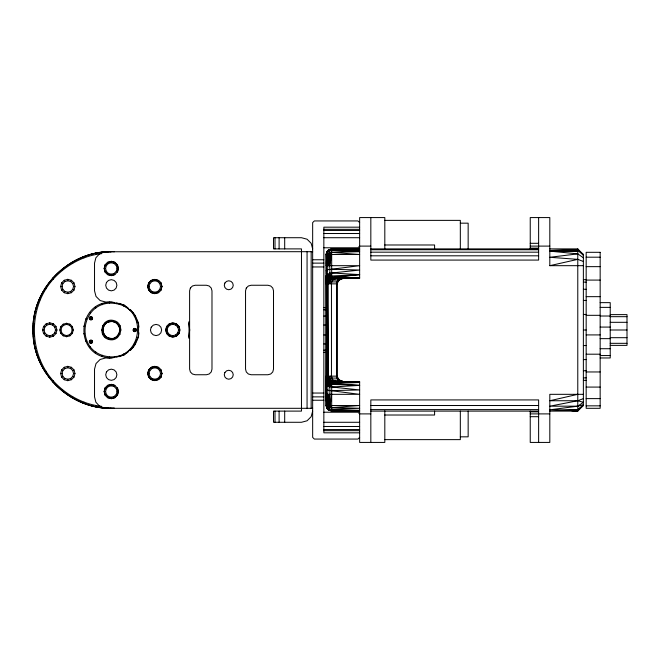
<?xml version="1.0" encoding="UTF-8"?>
<svg xmlns="http://www.w3.org/2000/svg" width="660" height="660" viewBox="0 0 660 660"><rect width="100%" height="100%" fill="white"/><g stroke="black" fill="none" stroke-linecap="round" stroke-linejoin="round"><path stroke-width="0.99" d="M384.813 249.224L384.813 217.577L359.642 217.577L359.642 278.264L332.887 278.182L331.955 277.357L331.675 275.599L331.675 248.894L329.695 249.596L329.695 252.656L328.474 254.488L327.707 251.708L327.088 251.443L328.878 249.645L331.675 249.315L359.642 249.645L331.675 249.727L359.642 250.858L331.675 250.536L329.522 250.841L326.494 253.003L326.081 405.512L326.832 408.292L328.012 409.604L331.675 411.106L359.642 411.106L328.878 410.355L326.832 408.292L326.081 405.512L326.081 254.488L326.832 251.708L328.012 250.396L331.675 248.894L359.642 248.894L330.099 249.323L326.832 251.708L326.081 254.488L326.353 263.645M331.675 250.536L359.642 251.691L331.675 252.376L329.695 252.656L327.088 254.488C328.746 263.851 327.253 273.232 326.304 282.216L326.42 384.854L329.728 386.801L359.642 389.945L329.728 390.654L326.42 389.705L326.081 387.139M327.088 254.488L326.939 265.675L326.832 254.488L328.012 250.396L329.695 249.596M330.099 410.677L329.522 409.159L330.099 405.512L329.786 384.013L326.741 377L327.294 283.569L328.259 376.81L329.117 379.261L330.99 381.059L333.514 381.736L359.642 381.736L359.642 442.423L384.813 442.423L384.813 410.776M326.081 270.831L327.723 269.709L331.675 269.247L359.642 270.055L329.744 273.199L326.428 275.121L326.345 279.007L326.081 276.243M329.744 265.675L330.099 254.488L328.952 265.675L328.878 254.488L329.695 252.656L331.675 254.488L329.744 265.675L330.008 277.885L331.733 278.751L333.085 278.207L359.642 277.513L332.021 277.414L359.642 274.618L331.675 272.992M333.514 381.736L332.26 382.189L331.007 384.367L331.675 387.007L359.642 385.382L331.007 384.367L328.556 383.65L326.758 382.09L327.608 379.673L329.868 379.987L328.556 380.762L327.822 383.014L327.055 381.653L326.824 377.899L326.304 282.216L327.393 279.972L339.628 278.264L337.879 279.898L337.268 283.858L337.268 376.142C337.524 380.193 342.21 381.719 345.659 381.736M114.46 251.757C71.544 248.935 31.894 286.993 33 330C31.994 371.844 69.457 409.307 111.309 408.309L312.659 408.309M326.081 383.221L326.403 380.993L326.42 384.854L327.104 382.396C329.307 391.363 325.611 400.744 328.012 409.604L331.675 411.106L331.708 383.815C328.35 383.905 324.53 380.3 326.741 377L326.263 380.127L327.319 376.472L328.218 376.142L337.268 376.142L337.804 378.064M114.147 357.58L109.395 357.901L109.469 356.788C72.163 353.405 79.934 296.901 116.77 303.715C148.739 309.845 141.908 359.51 109.469 356.788M326.353 385.877L326.353 393.418M329.728 394.325L328.878 405.512L329.695 407.344L359.642 408.309L329.522 409.159L326.494 406.997L326.939 394.325L327.088 405.512L329.695 407.344M326.353 279.832L326.081 283.858M33.313 326.139L33.313 333.861M33.47 324.2C35.203 285.697 69.712 252.607 108.157 251.889L105.517 252.524M189.065 336.765L189.61 330L189.139 321.907M332.887 278.182L329.53 279.691L327.756 283.709L328.523 282.587L331.691 281.919L337.804 281.935C339.347 279.139 342.705 278.33 345.659 278.264M326.337 276.012L326.081 281.614M359.642 385.382L329.695 383.452L330.214 381.81L331.642 381.233L342.589 381.373L339.372 381.389L337.879 380.102L338.283 378.906L336.922 378.081L331.691 378.081L326.914 376.629L327.046 283.495L330.561 279.213L332.879 278.305L336.072 278.264L332.813 279.898L331.691 281.919L328.853 281.193L326.576 278.52L326.518 282.579L328.523 282.587L331.452 283.858L331.452 376.142L332.813 380.102L336.253 381.736L328.556 380.762L332.112 382.569L328.556 383.65L327.707 386.042L329.786 384.013L331.708 383.815M327.723 265.675L328.878 254.488M109.131 339.545L113.231 338.456L113.487 339.545L112.34 338.555C96.607 339.537 102.803 314.771 116.226 322.864L118.981 325.974L119.971 330L118.981 334.026L116.226 337.136C105.295 344.899 96.261 324.316 109.379 321.544C123.527 319.696 122.702 339.743 109.131 339.545C96.921 336.979 101.376 317.468 113.487 320.455C125.689 323.021 121.234 342.532 109.131 339.545L109.379 338.456L113.231 338.456L116.713 336.781L119.113 333.762L120.12 334.249L118.932 333.993M189.139 338.093L189.61 330L189.065 323.235M331.452 283.858L331.691 281.919L328.342 278.908L327.83 276.977L329.01 276.127L359.642 274.618L331.955 277.357L330.008 277.885L327.393 279.972L326.428 275.121M326.304 282.216L327.046 283.495L328.218 283.858L337.268 283.858L338.011 281.482L339.273 280.129L329.876 280.005L326.609 281.696L326.123 279.477M138.361 336.6L138.88 332.83M331.675 394.325L330.099 405.512L331.675 407.624L359.642 405.512L326.081 405.512M327.393 279.972L327.83 276.977L327.038 277.546M109.733 251.79L111.309 251.691L104.783 251.963L99.586 253.753L95.873 257.796L94.528 263.117L94.528 290.846L96.022 296.439L100.122 300.539L105.715 302.033L111.309 302.033L123.436 304.804L133.171 312.56L138.567 323.779L138.567 336.221L133.171 347.44L123.436 355.195L111.309 357.967L105.715 357.967L100.122 359.461L96.022 363.561L94.528 369.154L94.528 396.883L95.873 402.204L99.586 406.246L104.783 408.037L114.46 408.243C73.821 410.578 35.838 376.942 33.256 336.303C28.925 293.494 65.134 252.623 108.149 251.757L312.659 251.691M101.557 406.321C83.11 404.415 65.984 394.746 53.534 381.183L53.444 381.067C28.033 353.092 28.033 306.908 53.444 278.933L53.534 278.817C65.984 265.254 83.11 255.585 101.557 253.679M189.049 338.217L189.049 321.783M95.642 406.725L95.865 405.628M116.77 303.715L116.993 302.618M326.42 265.675L326.337 274.205M113.487 320.455L113.231 321.544L109.379 321.544L109.131 320.455M328.853 281.193L328.218 283.858L328.218 376.142M328.342 278.908L329.744 273.199L331.675 274.535L329.777 275.979L328.342 278.908L333.085 278.207L359.642 278.264M326.081 283.288L326.42 281.96M42.611 330L43.576 326.42L46.2 323.796L49.781 322.831L53.361 323.796L55.984 326.42L56.95 330L55.984 333.58L53.361 336.204L49.781 337.169L46.2 336.204L43.576 333.58L42.611 330L44.047 330L44.814 332.863L46.909 334.966L49.781 335.734L52.643 334.966L54.747 332.863L55.514 330L54.747 327.137L52.643 325.034L49.781 324.266L46.909 325.034L44.814 327.137L44.047 330M60.637 286.498L61.594 282.909L64.218 280.286L67.799 279.328L71.387 280.286L74.002 282.909L74.968 286.498L74.002 290.078L71.387 292.702L67.799 293.659L64.218 292.702L61.594 290.078L60.637 286.498L62.065 286.498L62.832 283.627L64.936 281.531L67.799 280.764L70.669 281.531L72.765 283.627L73.532 286.498L72.765 289.361L70.669 291.456L67.799 292.231L64.936 291.456L62.832 289.361L62.065 286.498M59.846 330L60.745 326.642L63.203 324.184L66.561 323.284L69.919 324.184L72.369 326.642L73.268 330L72.369 333.358L69.919 335.816L66.561 336.715L63.203 335.816L60.745 333.358L59.846 330L60.968 330L61.718 327.203L63.764 325.157L66.561 324.406L69.358 325.157L71.404 327.203L72.154 330L71.404 332.797L69.358 334.843L66.561 335.593L63.764 334.843L61.718 332.797L60.968 330M60.637 373.502L61.594 369.922L64.218 367.298L67.799 366.341L71.387 367.298L74.002 369.922L74.968 373.502L74.002 377.091L71.387 379.714L67.799 380.671L64.218 379.714L61.594 377.091L60.637 373.502L62.065 373.502L62.832 370.639L64.936 368.544L67.799 367.768L70.669 368.544L72.765 370.639L73.532 373.502L72.765 376.373L70.669 378.469L67.799 379.236L64.936 378.469L62.832 376.373L62.065 373.502M89.281 318.252L90.123 316.8L90.965 316.577L92.416 317.419L92.416 319.093L91.798 319.704L90.123 319.704L89.281 318.252L92.639 318.252M114.172 273.438L114.889 274.684L111.309 275.641L107.72 274.684L105.097 272.06L104.14 268.471L105.097 264.891L107.72 262.267L111.309 261.31L114.889 262.267L117.513 264.891L118.47 268.471L117.513 272.06L116.267 271.342L114.172 273.438L111.309 274.205L108.438 273.438L106.343 271.342L105.575 268.471L106.343 265.609L108.438 263.513L111.309 262.738L114.172 263.513L116.267 265.609L117.035 268.471L116.267 271.342M89.281 341.748L90.123 340.296L91.798 340.296L92.416 340.906L92.416 342.581L90.965 343.423L90.123 343.2L89.281 341.748L92.639 341.748M116.267 388.657L117.513 387.94L118.47 391.528L117.513 395.109L114.889 397.733L111.309 398.689L107.72 397.733L105.097 395.109L104.14 391.528L105.097 387.94L107.72 385.316L111.309 384.359L114.889 385.316L114.172 386.562L111.309 385.795L108.438 386.562L106.343 388.657L105.575 391.528L106.343 394.391L108.438 396.487L111.309 397.262L114.172 396.487L116.267 394.391L117.035 391.528L116.267 388.657L114.172 386.562M133.122 330L133.955 328.548L135.638 328.548L136.249 329.159L136.249 330.841L134.797 331.675L133.345 330.841L133.122 330L136.471 330M157.674 281.531L158.392 280.286L161.015 282.909L161.981 286.498L161.015 290.078L158.392 292.702L154.811 293.659L151.231 292.702L148.607 290.078L147.642 286.498L148.607 282.909L151.231 280.286L151.94 281.531L149.845 283.627L149.077 286.498L149.845 289.361L151.94 291.456L154.811 292.231L157.674 291.456L159.778 289.361L160.545 286.498L159.778 283.627L157.674 281.531L154.811 280.764L151.94 281.531M151.94 378.469L151.231 379.714L148.607 377.091L147.642 373.502L148.607 369.922L151.231 367.298L154.811 366.341L158.392 367.298L161.015 369.922L161.981 373.502L161.015 377.091L158.392 379.714L157.674 378.469L154.811 379.236L151.94 378.469L149.845 376.373L149.077 373.502L149.845 370.639L151.94 368.544L154.811 367.768L157.674 368.544L159.778 370.639L160.545 373.502L159.778 376.373L157.674 378.469M169.966 334.966L169.249 336.204L166.625 333.58L165.668 330L166.625 326.42L169.249 323.796L169.966 325.034L167.863 327.137L167.095 330L167.863 332.863L169.966 334.966L172.829 335.734L175.7 334.966L177.796 332.863L178.563 330L177.796 327.137L175.7 325.034L172.829 324.266L169.966 325.034M160.867 377L161.799 373.502L160.867 370.012L158.309 367.447L154.811 366.514L151.313 367.447L148.756 370.012L147.815 373.502L148.748 376.984L151.313 379.558L154.811 380.498L158.309 379.558L160.867 376.984L158.309 379.558M175.7 334.966L176.41 336.204L179.033 333.58L179.759 330.899M312.659 411.106L311.165 416.691L307.065 420.791L301.471 422.284L273.512 422.284L273.512 411.106L301.471 411.106L301.471 248.894L273.512 248.894L273.512 237.715L301.471 237.715L307.065 239.209L311.165 243.309L312.659 248.894M109.395 357.901C72.418 355.014 77.195 298.518 114.147 302.42M101.937 356.35L102.316 355.295M83.54 403.219L83.935 402.171M129.632 349.618L130.391 350.435L135.201 344.528L138.237 337.549L137.156 337.243M326.081 275.781L326.42 275.038M329.744 273.199L328.094 276.787L327.723 273.95M333.085 278.207L339.372 278.611L339.62 279.931L337.879 279.898L336.666 283.858L336.666 376.142L337.879 380.102L342.416 381.348L339.372 381.389M123.659 306.166L124.171 305.167L128.056 307.915M329.728 386.801L331.007 384.367M326.081 385.58L326.081 379.211M70.669 281.531L71.387 280.286M64.218 292.702L64.936 291.456M46.2 336.204L46.909 334.966M52.643 325.034L53.361 323.796M63.203 335.816L63.764 334.843M69.358 325.157L69.919 324.184M107.72 274.684L108.438 273.438M114.172 263.513L114.889 262.267M90.123 319.704L91.798 316.8M64.218 379.714L64.936 378.469M70.669 368.544L71.387 367.298M90.123 343.2L91.798 340.296M72.154 397.815L72.715 396.85M151.231 292.702L151.94 291.456M133.955 331.452L135.638 328.548M107.72 397.733L108.438 396.487M175.7 325.034L176.41 323.796L179.033 326.42L179.759 329.101M157.674 368.544L158.392 367.298M328.556 383.65L327.608 379.673L328.68 378.023L326.824 377.899L328.465 377.413L327.319 376.472M95.18 352.844L95.824 351.937M105.204 337.656L105.897 336.781M118.932 326.007L120.12 325.751L119.113 326.238L116.713 323.218L117.406 322.344M61.784 390.654L62.485 389.788M53.444 381.067L52.693 381.925L53.534 381.183M129.632 310.382L130.391 309.565L135.201 315.472L138.237 322.451L137.156 322.757M359.642 437.39L357.967 439.065L314.341 439.065L312.659 437.39L312.659 222.61L314.341 220.935L357.967 220.935L359.642 222.61M583.374 405.512L577.78 411.106L549.813 411.106L577.78 409.802L583.374 405.512L583.374 254.488L577.78 248.894L549.813 248.894L577.78 250.189L583.374 255.354M328.012 253.457L326.832 254.488L326.081 265.675L359.642 265.675L331.675 269.247M89.611 347.647L90.478 346.945M336.922 378.081L337.54 377.611L336.666 376.142M118.792 356.746L124.171 354.832L128.056 352.085M116.713 323.218C113.075 320.397 107.968 321.007 104.816 324.25L102.886 327.929L102.886 332.071L104.816 335.75L108.232 338.11L111.309 338.671M45.119 371.852L46.068 371.25M134.244 316.049L135.201 315.472M61.594 290.078L62.832 289.361M72.765 283.627L74.002 282.909M105.097 272.06L106.343 271.342M116.267 265.609L117.513 264.891M43.576 333.58L44.814 332.863M54.747 327.137L55.984 326.42M60.745 333.358L61.718 332.797M71.404 327.203L72.369 326.642M89.504 319.093L92.416 317.419M148.607 290.078L149.845 289.361M159.778 283.627L161.015 282.909M89.504 342.581L92.416 340.906M133.345 330.841L136.249 329.159M61.594 377.091L62.832 376.373M72.765 370.639L74.002 369.922M166.625 333.58L167.863 332.863M177.796 327.137L179.033 326.42M105.097 395.109L106.343 394.391M148.607 377.091L149.845 376.373M159.778 370.639L161.015 369.922M328.556 380.762L330.99 381.059L332.813 380.102L339.793 380.242M102.49 334.249L103.496 333.762M327.608 379.673L331.691 378.081M85.651 341.146L86.683 340.692M39.27 360.69L40.293 360.253M583.374 398.623L577.78 400.744L549.813 406.189L577.78 406.18L583.374 404.687L577.78 409.802L549.813 409.827L577.78 406.18L583.374 402.27L577.78 400.744L549.813 400.744L577.78 394.325M152.122 280.046L153.912 279.568M170.14 323.557L171.938 323.07M173.728 336.93L175.519 336.443M155.702 380.432L157.501 379.954M35.277 348.736L36.358 348.472M530.236 248.894L530.236 217.577L549.813 217.577L549.813 265.675L577.78 259.363L583.374 261.467M328.259 376.81L331.452 376.142M330.008 277.885L332.079 277.464L330.561 279.213L332.813 279.898M83.597 333.811L84.711 333.655M583.374 257.804L577.78 253.869L549.813 257.284L577.78 259.363M108.232 321.89L112.349 321.395M33.256 336.303L34.369 336.212M332.879 278.305L333.514 278.264M101.863 252.268L107.679 252.029M331.724 383.526L359.642 382.486L330.214 381.81M577.78 250.189L549.813 250.858L577.78 251.386L549.813 251.147L577.78 253.869M359.642 381.736L332.26 382.189L331.642 381.233M331.675 410.685L359.642 410.355L331.675 409.464M384.813 220.374L460.325 220.374L460.325 248.894M460.325 223.171L468.154 223.171L468.154 248.894M359.642 227.18L323.846 227.18L323.846 432.82L359.642 432.82M323.846 229.325L359.642 229.325M323.846 230.447L359.642 230.447M323.846 233.516L359.642 233.516M323.846 237.715L359.642 237.715M530.236 243.309L538.626 243.309M384.813 244.984L434.593 244.984L434.593 248.894M370.829 246.106L359.642 246.106L357.967 247.78L323.846 247.78M530.236 246.106L549.813 246.106M530.236 248.152L538.626 248.152M370.829 248.894L538.626 248.894M370.829 249.752L538.626 249.752M326.832 251.708L327.707 251.708M370.829 252.178L538.626 252.178M326.081 254.488L359.642 254.488L331.675 252.376M370.829 255.808L538.626 255.808M586.171 257.194L600.154 257.194M312.659 259.76L323.846 259.76M312.659 263.125L323.846 263.125M549.813 265.675L583.374 265.675M586.171 266.648L600.154 266.648M312.659 266.953L323.846 266.953M104.14 268.471L105.575 268.471M117.035 268.471L118.47 268.471M583.374 279.659L586.171 279.659M586.171 280.087L600.154 280.087M583.374 282.125L586.171 282.125M73.532 286.498L74.968 286.498M147.642 286.498L149.077 286.498M160.545 286.498L161.981 286.498M583.374 289.278L586.171 289.278M586.171 296.662L600.154 296.662M583.374 300.415L586.171 300.415M600.154 302.643L610.219 302.643L610.219 357.967L600.154 357.967M600.154 307.378L610.219 307.378M323.846 307.626L325.9 307.626M323.846 309.845L325.9 309.845M583.374 314.44L586.171 314.44M610.219 314.622L627 314.622L627 345.378L610.219 345.378M586.171 315.323L600.154 315.323M600.154 316.016L610.219 316.016M323.846 316.049L325.9 316.049M610.219 316.676L627 316.676M610.219 322.311L627 322.311M323.846 325.025L325.9 325.025M600.154 327.079L610.219 327.079M55.514 330L56.95 330M72.154 330L73.268 330M101.516 330L102.638 330M119.971 330L121.093 330M165.668 330L167.095 330M178.563 330L179.999 330M583.374 330L586.171 330M610.219 330L627 330M323.846 334.975L325.9 334.975M586.171 334.917L600.154 334.917M610.219 337.689L627 337.689M600.154 338.646L610.219 338.646M610.219 343.324L627 343.324M323.846 343.951L325.9 343.951M583.374 345.56L586.171 345.56M600.154 348.711L610.219 348.711M323.846 350.155L325.9 350.155M323.846 352.374L325.9 352.374M586.171 354.197L600.154 354.197M600.154 355.55L610.219 355.55M583.374 359.584L586.171 359.584M583.374 370.722L586.171 370.722M586.171 371.959L600.154 371.959M73.532 373.502L74.968 373.502M147.642 373.502L149.077 373.502M160.545 373.502L161.981 373.502M583.374 377.875L586.171 377.875M583.374 380.341L586.171 380.341M586.171 387.082L600.154 387.082M104.14 391.528L105.575 391.528M117.035 391.528L118.47 391.528M312.659 393.046L323.846 393.046M583.374 394.325L549.813 394.325L549.813 442.423L530.236 442.423L530.236 411.106M312.659 396.874L323.846 396.874M586.171 398.615L600.154 398.615M312.659 400.24L323.846 400.24M370.829 405.512L538.626 405.512M586.171 405.842L600.154 405.842M326.832 408.292L327.707 408.292L328.878 405.512L328.952 394.325L328.474 405.512L327.707 394.325M370.829 409.604L538.626 409.604M370.829 411.106L538.626 411.106M530.236 411.848L538.626 411.848M323.846 412.219L357.967 412.219L359.642 413.894L370.829 413.894M530.236 413.894L549.813 413.894M384.813 415.016L434.593 415.016L434.593 411.106M530.236 416.691L538.626 416.691M323.846 422.284L359.642 422.284M323.846 426.484L359.642 426.484M323.846 429.553L359.642 429.553M323.846 430.675L359.642 430.675M460.325 436.829L468.154 436.829L468.154 411.106M384.813 439.626L460.325 439.626L460.325 411.106M342.309 278.677L339.372 278.611L341.212 279.031M33.47 335.8C35.211 374.047 69.399 407.294 107.679 407.971M571.791 410.825L577.78 411.106L577.78 248.894M101.863 407.731L108.157 408.111L105.517 407.476M109.733 408.21L111.309 408.309M33.256 323.697L34.369 323.788M329.53 279.691L330.107 279.741M330.99 381.059L334.57 381.389M108.232 338.11L112.349 338.605M331.675 390.753L359.642 394.325L326.081 394.325L326.353 401.437M83.597 326.188L84.711 326.345M329.117 379.261L332.813 380.102M35.277 311.264L36.358 311.528M155.702 279.568L157.501 280.046M173.728 323.07L175.519 323.557M170.14 336.443L171.938 336.93M152.122 379.954L153.912 380.432M118.792 303.253L124.171 305.167M327.055 381.653L326.56 381.463C326.073 390.291 325.85 399.58 327.707 408.292L327.088 408.557L328.012 409.604L329.695 410.404M39.27 299.31L40.293 299.747M85.651 318.854L86.683 319.308M102.49 325.751L103.496 326.238M148.607 282.909L149.845 283.627M159.778 289.361L161.015 290.078M105.097 264.891L106.343 265.609M166.625 326.42L167.863 327.137M177.796 332.863L179.033 333.58M61.594 282.909L62.832 283.627M72.765 289.361L74.002 290.078M133.345 329.159L136.249 330.841M89.504 317.419L92.416 319.093M148.607 369.922L149.845 370.639M159.778 376.373L161.015 377.091M89.504 340.906L92.416 342.581M60.745 326.642L61.718 327.203M71.404 332.797L72.369 333.358M43.576 326.42L44.814 327.137M54.747 332.863L55.984 333.58M105.097 387.94L106.343 388.657M116.267 394.391L117.513 395.109M61.594 369.922L62.832 370.639M72.765 376.373L74.002 377.091M134.244 343.951L135.201 344.528M329.777 275.979L331.955 277.357M45.119 288.148L46.068 288.75M326.609 281.696L327.847 282.612M580.173 252.037L583.374 254.488M89.611 312.353L90.478 313.054M53.534 278.817L52.693 278.075L53.444 278.933M61.784 269.346L62.485 270.212M105.204 322.344L105.897 323.218M116.713 336.781L117.406 337.656M95.18 307.156L95.824 308.063M157.674 291.456L158.392 292.702M107.72 262.267L108.438 263.513M133.955 328.548L135.638 331.452M151.231 367.298L151.94 368.544M72.154 262.185L72.715 263.15M90.123 316.8L91.798 319.704M64.218 280.286L64.936 281.531M70.669 291.456L71.387 292.702M90.123 340.296L91.798 343.2M107.72 385.316L108.438 386.562M114.172 396.487L114.889 397.733M63.203 324.184L63.764 325.157M69.358 334.843L69.919 335.816M64.218 367.298L64.936 368.544M70.669 378.469L71.387 379.714M46.2 323.796L46.909 325.034M52.643 334.966L53.361 336.204M123.659 353.834L124.171 354.832M337.4 282.843L336.922 281.919L337.268 283.858M83.54 256.781L83.935 257.829M101.937 303.649L102.316 304.705M116.77 356.284L116.993 357.382M95.642 253.275L95.865 254.372M326.081 376.142L326.337 380.045M138.361 323.4L138.88 327.17M337.879 279.898L338.011 281.482M109.395 302.099L109.469 303.212M538.626 217.577L538.626 260.081L370.829 260.081L370.829 217.577M538.626 442.423L538.626 399.919L370.829 399.919L370.829 442.423M311.165 251.691L311.165 408.309M307.065 251.691L307.065 408.309M284.691 237.715L284.691 248.894M284.691 411.106L284.691 422.284M279.106 237.715L279.106 248.894M279.106 411.106L279.106 422.284M275.005 237.715L275.005 248.894M275.005 411.106L275.005 422.284M172.829 322.831L172.829 324.266M172.829 335.734L172.829 337.169M154.811 279.328L154.811 280.764M154.811 292.231L154.811 293.659M154.811 366.341L154.811 367.768M154.811 379.236L154.811 380.671M134.797 328.325L134.797 331.675M111.309 261.31L111.309 262.738M111.309 274.205L111.309 275.641M111.309 384.359L111.309 385.795M111.309 397.262L111.309 398.689M90.965 316.577L90.965 319.935M90.965 340.065L90.965 343.423M67.799 279.328L67.799 280.764M67.799 292.231L67.799 293.659M67.799 366.341L67.799 367.768M67.799 379.236L67.799 380.671M66.561 323.284L66.561 324.406M66.561 335.593L66.561 336.715M49.781 322.831L49.781 324.266M49.781 335.734L49.781 337.169M105.253 264.982L104.313 268.471L105.253 271.969L107.811 274.527L111.309 275.467L114.799 274.527L117.356 271.969L118.297 268.471L117.356 264.982L114.799 262.416L111.309 261.484L107.811 262.416L105.253 264.982M106.458 282.455L105.715 285.252L106.458 288.049L108.512 290.095L111.309 290.846L114.106 290.095L116.152 288.049L116.894 285.252L116.152 282.455L114.106 280.409L111.309 279.659L108.512 280.409L106.458 282.455M106.458 371.951L105.715 374.748L106.458 377.545L108.512 379.591L111.309 380.341L114.106 379.591L116.152 377.545L116.894 374.748L116.152 371.951L114.106 369.905L111.309 369.154L108.512 369.905L106.458 371.951M105.253 388.03L104.313 391.528L105.253 395.018L107.811 397.584L111.309 398.516L114.799 397.584L117.356 395.018L118.297 391.528L117.356 388.03L114.799 385.473L111.309 384.532L107.811 385.473L105.253 388.03M148.756 283L147.815 286.498L148.756 289.988L151.313 292.553L154.811 293.486L158.309 292.553L160.867 289.988L161.799 286.498L160.867 283L158.309 280.442L154.811 279.502L151.313 280.442L148.756 283M151.206 327.203L150.455 330L151.206 332.797L153.252 334.843L156.049 335.593L158.845 334.843L160.892 332.797L161.642 330L160.892 327.203L158.845 325.157L156.049 324.406L153.252 325.157L151.206 327.203M166.774 326.502L165.841 330L166.774 333.498L169.331 336.055L172.829 336.988L176.327 336.055L178.885 333.498L179.825 330L178.885 326.502L176.327 323.945L172.829 323.012L169.331 323.945L166.774 326.502M190.361 288.049L189.61 290.846L189.61 369.154L190.361 371.951L192.406 373.997L195.203 374.748L206.39 374.748L209.187 373.997L211.233 371.951L211.984 369.154L211.984 290.846L211.233 288.049L209.187 286.003L206.39 285.252L195.203 285.252L192.406 286.003L190.361 288.049M224.887 283.016L224.285 285.252L224.887 287.488L226.528 289.129L228.764 289.732L231 289.129L232.642 287.488L233.236 285.252L232.642 283.016L231 281.383L228.764 280.78L226.528 281.383L224.887 283.016M246.296 288.049L245.545 290.846L245.545 369.154L246.296 371.951L248.341 373.997L251.138 374.748L267.919 374.748L270.715 373.997L272.762 371.951L273.512 369.154L273.512 290.846L272.762 288.049L270.715 286.003L267.919 285.252L251.138 285.252L248.341 286.003L246.296 288.049M224.887 372.512L224.285 374.748L224.887 376.984L226.528 378.617L228.764 379.219L231 378.617L232.642 376.984L233.236 374.748L232.642 372.512L231 370.87L228.764 370.268L226.528 370.87L224.887 372.512M344.058 278.264L339.372 278.611L344.058 278.264M600.154 252.31L586.171 252.31L586.171 408.309L600.154 408.309L600.154 252.31"/></g></svg>
